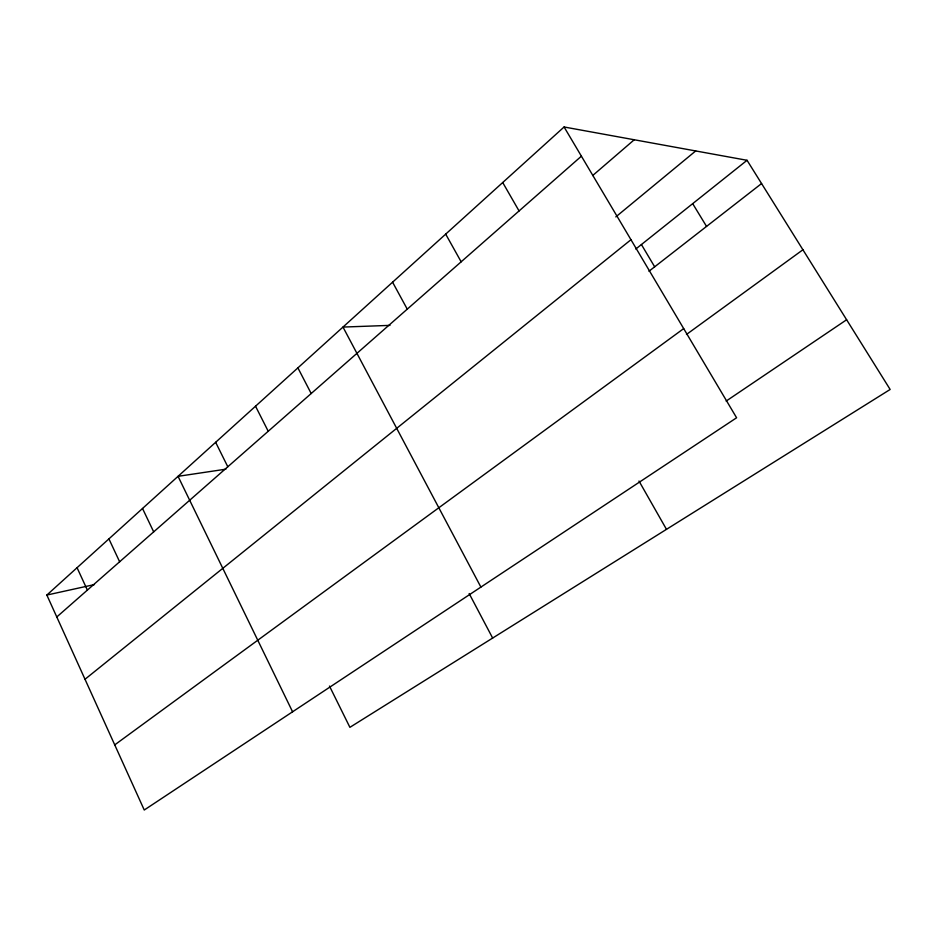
<?xml version="1.0" encoding="UTF-8"?>
<svg xmlns="http://www.w3.org/2000/svg" width="937" height="937" viewBox="0 0 937 937"><rect width="100%" height="100%" fill="white"/><g stroke="black" fill="none" stroke-linecap="round" stroke-linejoin="round"><path stroke-width="1.41" d="M564.086 126.987L736.599 417.773L144.251 810.013L46.85 595.054L564.086 126.987L747.047 160.297L890.15 389.464L349.899 727.335L329.473 686.071M56.782 616.979L581.408 156.186M592.688 175.535L634.232 139.765M615.808 216.904L695.699 150.951M85.009 679.266L630.964 239.72M635.79 249.031L747.047 160.297M648.966 271.25L761.57 183.558M114.736 744.88L683.694 328.606M686.47 334.462L802.915 249.769M726.163 401.071L846.626 319.751M46.85 595.054L94.461 584.571M225.899 469.179L178.042 476.324L292.578 711.792M389.979 325.373L342.989 327.072L480.892 587.089M692.689 203.657L706.545 226.414M641.423 244.545L654.67 266.822M502.712 182.528L519.063 210.954M638.987 481.032L666.476 529.346M445.684 234.121L461.156 261.81M392.58 282.189L407.255 309.151M469.156 593.543L492.651 638.062M297.896 367.866L311.189 393.528M255.532 406.213L268.228 431.266M215.651 442.299L227.796 466.778M142.518 508.475L153.68 531.865M108.915 538.892L119.631 561.767M77.068 567.705L87.387 590.099"/></g></svg>
